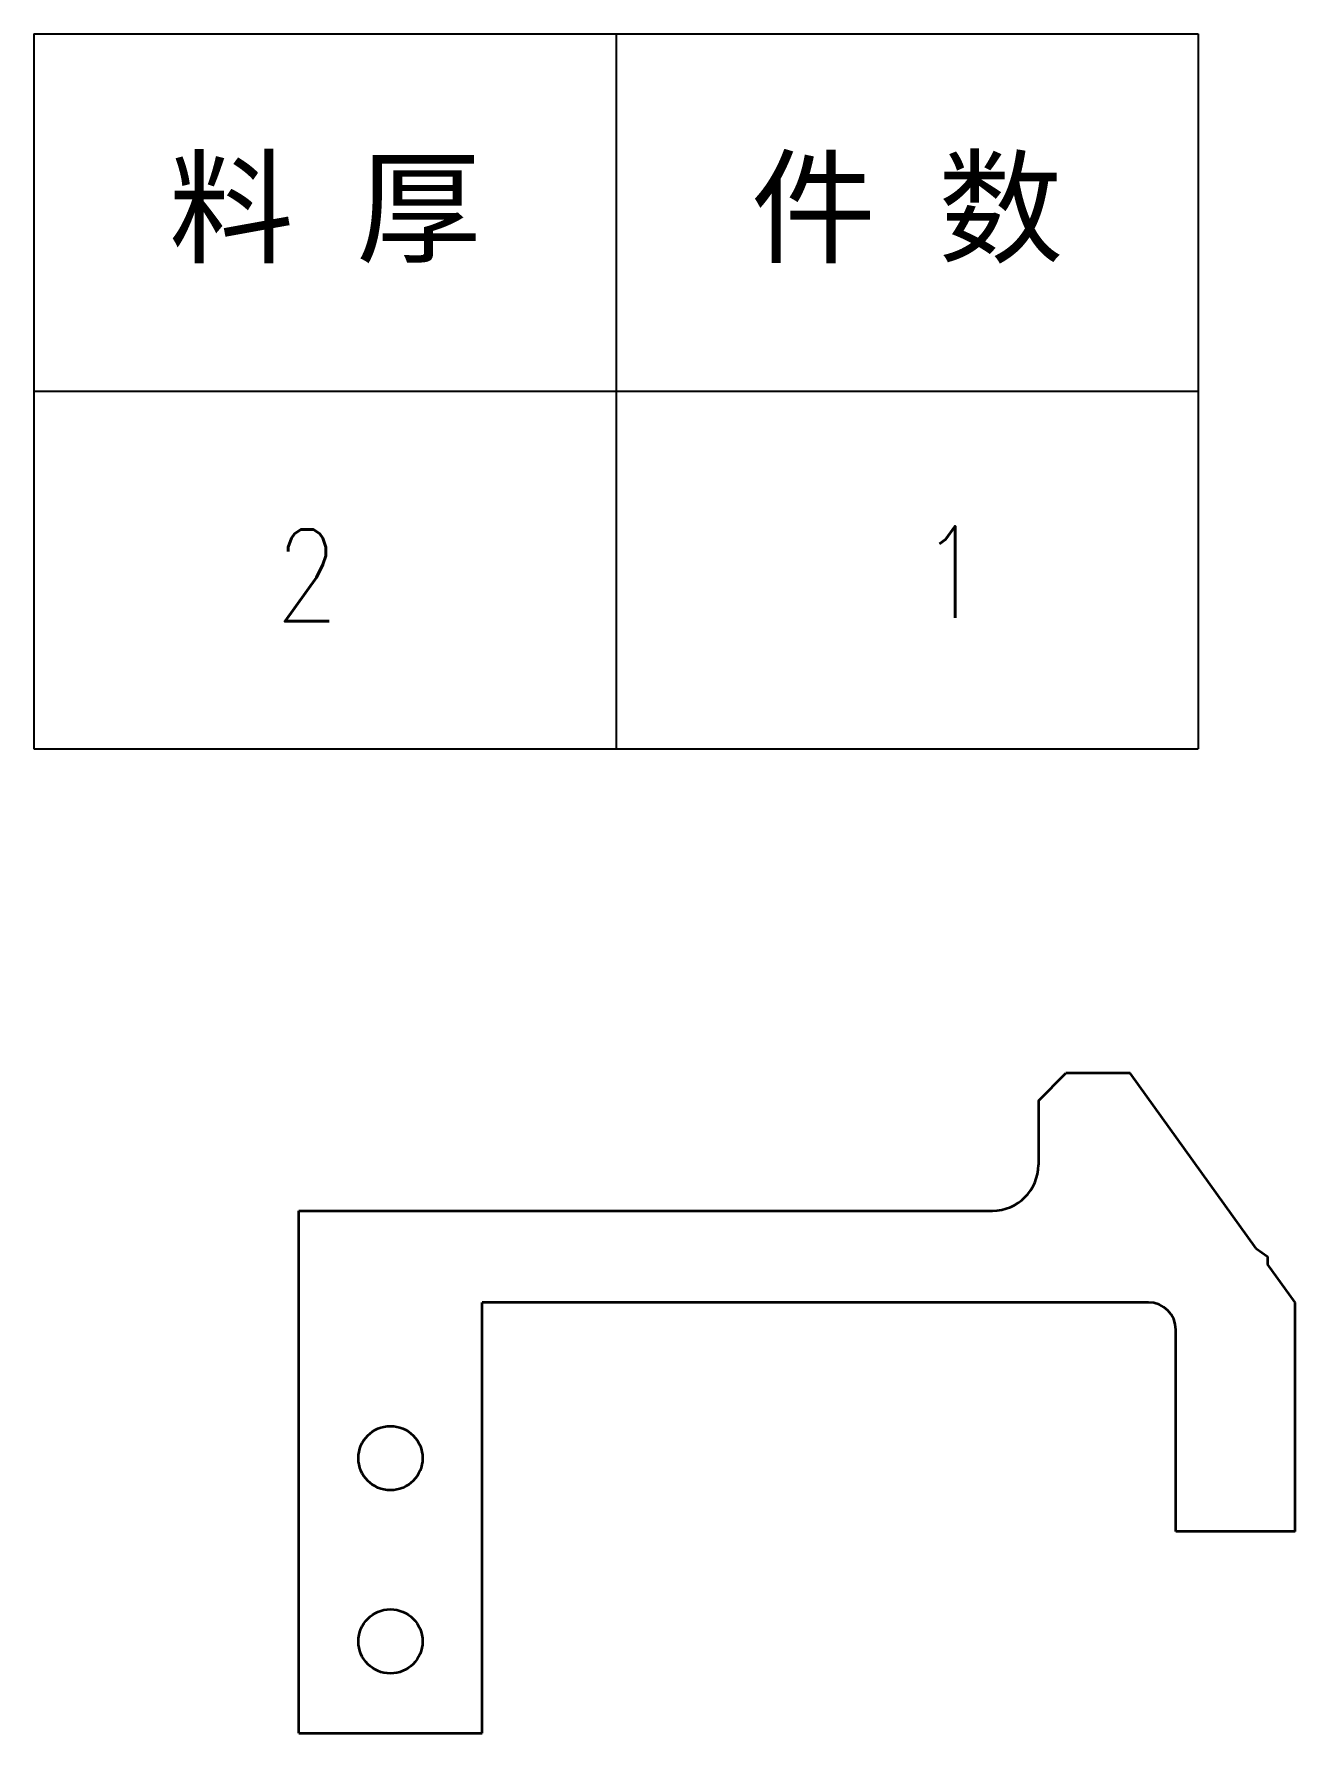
# Model space of a CAD drawing. Header units: millimetres. Extents: x 184993 to 252395, y -72906 to -51486.
# Drawn here: x 185109 to 185246.6, y -51671 to -51485.6 of the extents above; entities that cross this region are included whole.
import ezdxf
from ezdxf.enums import TextEntityAlignment as Align

# ---------------------------------------------------------------- set-up
doc = ezdxf.new("R2010")
doc.units = ezdxf.units.MM
doc.layers.add('word_dim', color=253, linetype='Continuous')
doc.styles.add('DIM', font='txt.shx', dxfattribs={"width": 0.8, "bigfont": 'bigfont.shx'})
doc.styles.get("Standard").update_dxf_attribs({"font": 'romans.shx', "bigfont": 'bigfont.shx'})

# ---------------------------------------------------------------- blocks, each defined once
blk = doc.blocks.new('*T311')
at = {"color": 0, "linetype": 'ByBlock', "lineweight": -2, "transparency": 16777216}
for p, q in [((0, 0), (127, 0)), ((0, 0), (0, -78)), ((63.5, 0), (63.5, -78)), ((127, 0), (127, -78)), ((0, -39), (127, -39)), ((0, -78), (127, -78))]:
    blk.add_line(p, q, dxfattribs=at)
at = {"color": 0, "transparency": 16777216, "char_height": 10, "width": 60.5, "attachment_point": 5}
for s, insert in [('{\\fSimSun|b0|i0|c134|p2;料 厚}', (31.75, -19.5)), ('{\\fSimSun|b0|i0|c134|p2;件 数}', (95.25, -19.5))]:
    blk.add_mtext(s, dxfattribs=dict(at, insert=insert))
blk = doc.blocks.new('拆图参数')
blk.add_blockref('*T311', (-63.5, 78))
at = {"style": 'DIM', "width": 0.8}
blk.add_attdef('1', text='', height=10, dxfattribs=at).set_placement((36.65, 19.27), align=Align.MIDDLE_CENTER)
blk.add_attdef('6', text='', height=10, dxfattribs=at).set_placement((-37.13, 18.91), align=Align.MIDDLE_LEFT)

msp = doc.modelspace()

# ---------------------------------------------------------------- linework, layer by layer
at = {"color": 7, "lineweight": 35}
for p, q in [((185218.627, -51602.033), (185221.627, -51599.033)), ((185228.627, -51599.033), (185221.627, -51599.033)), ((185242.392, -51618.151), (185228.627, -51599.033)), ((185218.627, -51602.033), (185218.627, -51609.033)), ((185137.937, -51614.034), (185213.627, -51614.033)), ((185137.937, -51671.034), (185137.937, -51614.034)), ((185242.392, -51618.151), (185243.627, -51619.033)), ((185243.627, -51619.033), (185243.627, -51619.867)), ((185246.627, -51624.033), (185243.627, -51619.867)), ((185157.937, -51671.034), (185157.937, -51624.033)), ((185230.627, -51624.033), (185157.937, -51624.033)), ((185246.627, -51649.033), (185246.627, -51624.033)), ((185233.627, -51649.033), (185233.627, -51627.033)), ((185246.627, -51649.033), (185233.627, -51649.033)), ((185137.937, -51671.034), (185157.937, -51671.034))]:
    msp.add_line(p, q, dxfattribs=at)
for centre in [(185147.937, -51641.034), (185147.937, -51661.034)]:
    msp.add_circle(centre, 3.5, dxfattribs=at)
for centre, radius, start, end in [((185213.627, -51609.033), 5, 270, 0), ((185230.627, -51627.033), 3, 360, 90)]:
    msp.add_arc(centre, radius, start, end, dxfattribs=at)

# ---------------------------------------------------------------- block references
at = {"layer": 'word_dim', "ltscale": 5}
msp.add_blockref('拆图参数', (185172.548, -51563.609), dxfattribs=at).add_auto_attribs({'1': '1', '6': '2'})

doc.saveas('drawing.dxf')
